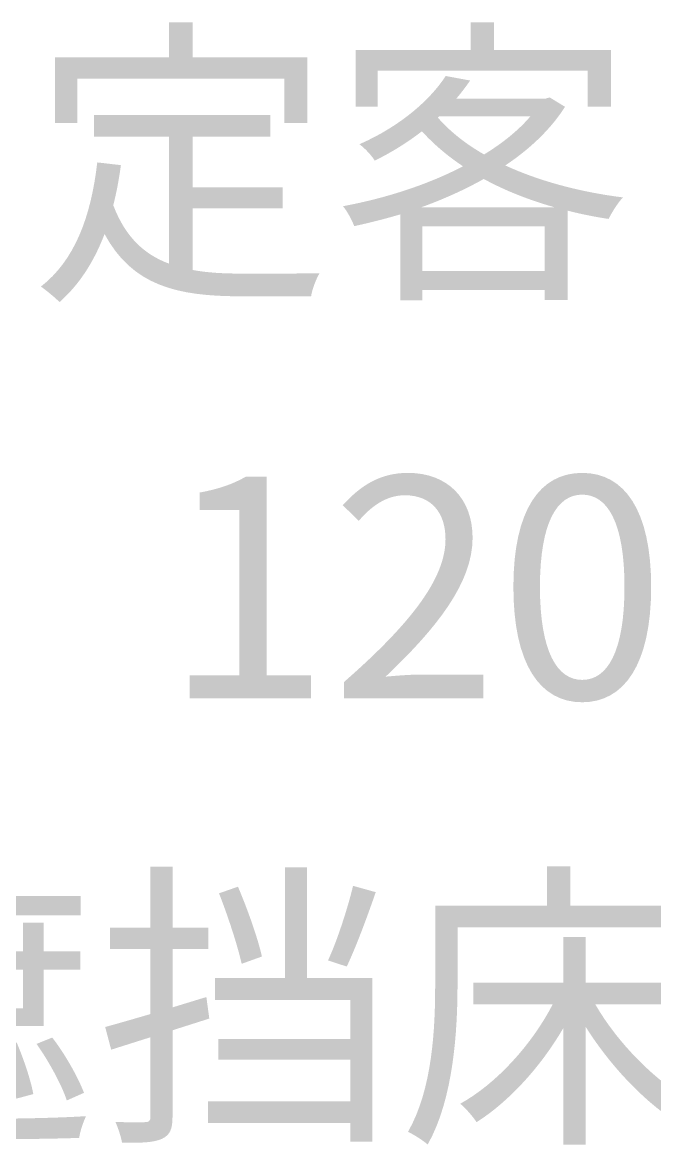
# Model space of a CAD drawing. Header units: millimetres. Extents: x -4600 to 229000, y -4300 to 19460.
# Drawn here: x 61153 to 61753, y 13772 to 14836 of the extents above; entities that cross this region are included whole.
import ezdxf

# ---------------------------------------------------------------- set-up
doc = ezdxf.new("R2010")
doc.units = ezdxf.units.MM
doc.header["$LTSCALE"] = 100
doc.layers.add('A-NOTE', color=7, linetype='Continuous', lineweight=18)

# ---------------------------------------------------------------- blocks, each defined once
blk = doc.blocks.new('A02_SHEET')
at = {"layer": 'A-NOTE'}
for points in [[(21184.1, 14802.7), (21184.1, 14740.3), (21205.3, 14740.3), (21205.3, 14782.4), (21401.6, 14782.4), (21401.6, 14740.3), (21423.6, 14740.3), (21423.6, 14802.7), (21314.8, 14802.7), (21314.8, 14835.7), (21292.1, 14835.7), (21292.1, 14802.7), (21184.1, 14802.7)], [(21469.2, 14809.6), (21469.2, 14755.7), (21490.1, 14755.7), (21490.1, 14790.1), (21689.5, 14790.1), (21689.5, 14755.7), (21711.6, 14755.7), (21711.6, 14809.6), (21600.7, 14809.6), (21600.7, 14835.7), (21578.6, 14835.7), (21578.6, 14809.6), (21469.2, 14809.6)]]:
    blk.add_hatch(color=256, dxfattribs=at).paths.add_polyline_path(points)
h = blk.add_hatch(color=256, dxfattribs=at)
edge = h.paths.add_edge_path()
edge.add_spline(control_points=[(21554.8, 14784.9), (21540.5, 14762.9), (21512.7, 14737.7), (21472.9, 14720.2)], knot_values=[0, 0, 0, 0, 1, 1, 1, 1], degree=3, periodic=0)
edge.add_spline(control_points=[(21472.9, 14720.2), (21477.8, 14716.8), (21484.4, 14709.6), (21487.5, 14704.7)], knot_values=[0, 0, 0, 0, 1, 1, 1, 1], degree=3, periodic=0)
edge.add_spline(control_points=[(21487.5, 14704.7), (21504.4, 14713), (21519.3, 14722.5), (21532.2, 14732.5)], knot_values=[0, 0, 0, 0, 1, 1, 1, 1], degree=3, periodic=0)
edge.add_spline(control_points=[(21532.2, 14732.5), (21543.4, 14720.2), (21556.6, 14709), (21571.2, 14699.3)], knot_values=[0, 0, 0, 0, 1, 1, 1, 1], degree=3, periodic=0)
edge.add_spline(control_points=[(21571.2, 14699.3), (21536.5, 14681.2), (21495.8, 14668.6), (21457.4, 14661.5)], knot_values=[0, 0, 0, 0, 1, 1, 1, 1], degree=3, periodic=0)
edge.add_spline(control_points=[(21457.4, 14661.5), (21461.2, 14656.9), (21466, 14648), (21468, 14642.6)], knot_values=[0, 0, 0, 0, 1, 1, 1, 1], degree=3, periodic=0)
edge.add_spline(control_points=[(21468, 14642.6), (21482.4, 14645.7), (21497, 14649.4), (21511.6, 14653.7)], knot_values=[0, 0, 0, 0, 1, 1, 1, 1], degree=3, periodic=0)
edge.add_line((21511.6, 14653.7), (21511.6, 14572.4))
edge.add_line((21511.6, 14572.4), (21532.5, 14572.4))
edge.add_line((21532.5, 14572.4), (21532.5, 14582.1))
edge.add_line((21532.5, 14582.1), (21648.8, 14582.1))
edge.add_line((21648.8, 14582.1), (21648.8, 14572.7))
edge.add_line((21648.8, 14572.7), (21670.6, 14572.7))
edge.add_line((21670.6, 14572.7), (21670.6, 14657.2))
edge.add_spline(control_points=[(21670.6, 14657.2), (21683.2, 14654), (21696.1, 14651.4), (21709.3, 14649.4)], knot_values=[0, 0, 0, 0, 1, 1, 1, 1], degree=3, periodic=0)
edge.add_spline(control_points=[(21709.3, 14649.4), (21712.4, 14655.5), (21718.1, 14664.9), (21723, 14669.8)], knot_values=[0, 0, 0, 0, 1, 1, 1, 1], degree=3, periodic=0)
edge.add_spline(control_points=[(21723, 14669.8), (21682.3, 14674.9), (21643.7, 14685.2), (21611.3, 14700.1)], knot_values=[0, 0, 0, 0, 1, 1, 1, 1], degree=3, periodic=0)
edge.add_spline(control_points=[(21611.3, 14700.1), (21634.5, 14715.6), (21654.3, 14734.2), (21668, 14755.7)], knot_values=[0, 0, 0, 0, 1, 1, 1, 1], degree=3, periodic=0)
edge.add_line((21668, 14755.7), (21653.4, 14764.6))
edge.add_line((21653.4, 14764.6), (21649.7, 14763.5))
edge.add_line((21649.7, 14763.5), (21564.9, 14763.5))
edge.add_spline(control_points=[(21564.9, 14763.5), (21569.7, 14769.2), (21574, 14774.9), (21578, 14780.6)], knot_values=[0, 0, 0, 0, 1, 1, 1, 1], degree=3, periodic=0)
edge.add_line((21578, 14780.6), (21554.8, 14784.9))
h.paths.add_polyline_path([(21532.5, 14600.2), (21532.5, 14642.3), (21648.8, 14642.3), (21648.8, 14600.2), (21532.5, 14600.2)], flags=0)
edge = h.paths.add_edge_path(flags=0)
edge.add_spline(control_points=[(21590.9, 14687.3), (21611.3, 14676.1), (21634.2, 14667.2), (21658.6, 14660.3)], knot_values=[0, 0, 0, 0, 1, 1, 1, 1], degree=3, periodic=0)
edge.add_line((21658.6, 14660.3), (21531.1, 14660.3))
edge.add_spline(control_points=[(21531.1, 14660.3), (21552, 14667.8), (21572, 14676.7), (21590.9, 14687.3)], knot_values=[0, 0, 0, 0, 1, 1, 1, 1], degree=3, periodic=0)
edge = h.paths.add_edge_path(flags=0)
edge.add_line((21548.5, 14746.6), (21635.1, 14746.6))
edge.add_spline(control_points=[(21635.1, 14746.6), (21623.6, 14733.1), (21608.4, 14721.1), (21591.2, 14710.5)], knot_values=[0, 0, 0, 0, 1, 1, 1, 1], degree=3, periodic=0)
edge.add_spline(control_points=[(21591.2, 14710.5), (21573.8, 14720.5), (21558.9, 14732.2), (21547.4, 14745.4)], knot_values=[0, 0, 0, 0, 1, 1, 1, 1], degree=3, periodic=0)
edge.add_line((21547.4, 14745.4), (21548.5, 14746.6))
h = blk.add_hatch(color=256, dxfattribs=at)
edge = h.paths.add_edge_path()
edge.add_spline(control_points=[(21224.2, 14703), (21218.2, 14650.9), (21202.5, 14609.9), (21170.7, 14585.3)], knot_values=[0, 0, 0, 0, 1, 1, 1, 1], degree=3, periodic=0)
edge.add_spline(control_points=[(21170.7, 14585.3), (21175.8, 14581.8), (21184.7, 14574.4), (21188.4, 14570.6)], knot_values=[0, 0, 0, 0, 1, 1, 1, 1], degree=3, periodic=0)
edge.add_spline(control_points=[(21188.4, 14570.6), (21207, 14587), (21221.1, 14608.8), (21231.1, 14635.1)], knot_values=[0, 0, 0, 0, 1, 1, 1, 1], degree=3, periodic=0)
edge.add_spline(control_points=[(21231.1, 14635.1), (21257.5, 14586.1), (21300.2, 14576.1), (21360, 14576.1)], knot_values=[0, 0, 0, 0, 1, 1, 1, 1], degree=3, periodic=0)
edge.add_line((21360, 14576.1), (21427.1, 14576.1))
edge.add_spline(control_points=[(21427.1, 14576.1), (21427.9, 14582.4), (21431.9, 14592.7), (21435.1, 14597.9)], knot_values=[0, 0, 0, 0, 1, 1, 1, 1], degree=3, periodic=0)
edge.add_spline(control_points=[(21435.1, 14597.9), (21421.1, 14597.6), (21371.8, 14597.6), (21361.2, 14597.6), (21344.6, 14597.6), (21328.8, 14598.4), (21314.8, 14601)], knot_values=[0, 0, 0, 0, 1, 1, 1, 2, 2, 2, 2], degree=3, periodic=0)
edge.add_line((21314.8, 14601), (21314.8, 14659.5))
edge.add_line((21314.8, 14659.5), (21400.1, 14659.5))
edge.add_line((21400.1, 14659.5), (21400.1, 14679.5))
edge.add_line((21400.1, 14679.5), (21314.8, 14679.5))
edge.add_line((21314.8, 14679.5), (21314.8, 14727.4))
edge.add_line((21314.8, 14727.4), (21388.4, 14727.4))
edge.add_line((21388.4, 14727.4), (21388.4, 14748))
edge.add_line((21388.4, 14748), (21221.1, 14748))
edge.add_line((21221.1, 14748), (21221.1, 14727.4))
edge.add_line((21221.1, 14727.4), (21292.4, 14727.4))
edge.add_line((21292.4, 14727.4), (21292.4, 14607))
edge.add_spline(control_points=[(21292.4, 14607), (21268.9, 14615.6), (21250.9, 14632.2), (21239.4, 14662.3)], knot_values=[0, 0, 0, 0, 1, 1, 1, 1], degree=3, periodic=0)
edge.add_spline(control_points=[(21239.4, 14662.3), (21242.3, 14674.1), (21244.9, 14687), (21246.6, 14700.4)], knot_values=[0, 0, 0, 0, 1, 1, 1, 1], degree=3, periodic=0)
edge.add_line((21246.6, 14700.4), (21224.2, 14703))
h = blk.add_hatch(color=256, dxfattribs=at)
edge = h.paths.add_edge_path()
edge.add_line((21311.9, 14195), (21427.1, 14195))
edge.add_line((21427.1, 14195), (21427.1, 14216.8))
edge.add_line((21427.1, 14216.8), (21385, 14216.8))
edge.add_line((21385, 14216.8), (21385, 14405))
edge.add_line((21385, 14405), (21364.9, 14405))
edge.add_spline(control_points=[(21364.9, 14405), (21353.4, 14398.4), (21340, 14393.5), (21321.4, 14390.1)], knot_values=[0, 0, 0, 0, 1, 1, 1, 1], degree=3, periodic=0)
edge.add_line((21321.4, 14390.1), (21321.4, 14373.5))
edge.add_line((21321.4, 14373.5), (21358.9, 14373.5))
edge.add_line((21358.9, 14373.5), (21358.9, 14216.8))
edge.add_line((21358.9, 14216.8), (21311.9, 14216.8))
edge.add_line((21311.9, 14216.8), (21311.9, 14195))
h = blk.add_hatch(color=256, dxfattribs=at)
edge = h.paths.add_edge_path()
edge.add_line((21458.3, 14195), (21590.4, 14195))
edge.add_line((21590.4, 14195), (21590.4, 14217.6))
edge.add_line((21590.4, 14217.6), (21532.2, 14217.6))
edge.add_spline(control_points=[(21532.2, 14217.6), (21521.6, 14217.6), (21508.7, 14216.5), (21497.8, 14215.6)], knot_values=[0, 0, 0, 0, 1, 1, 1, 1], degree=3, periodic=0)
edge.add_spline(control_points=[(21497.8, 14215.6), (21547.1, 14262.3), (21580.3, 14305), (21580.3, 14347.1), (21580.3, 14384.4), (21556.6, 14408.7), (21519, 14408.7), (21492.4, 14408.7), (21474.1, 14396.7), (21457.1, 14378.1)], knot_values=[0, 0, 0, 0, 1, 1, 1, 2, 2, 2, 3, 3, 3, 3], degree=3, periodic=0)
edge.add_line((21457.1, 14378.1), (21472.3, 14363.2))
edge.add_spline(control_points=[(21472.3, 14363.2), (21484.1, 14377.2), (21498.7, 14387.5), (21515.9, 14387.5), (21542, 14387.5), (21554.6, 14370), (21554.6, 14346), (21554.6, 14309.9), (21524.2, 14268.1), (21458.3, 14210.5)], knot_values=[0, 0, 0, 0, 1, 1, 1, 2, 2, 2, 3, 3, 3, 3], degree=3, periodic=0)
edge.add_line((21458.3, 14210.5), (21458.3, 14195))
h = blk.add_hatch(color=256, dxfattribs=at)
edge = h.paths.add_edge_path()
edge.add_spline(control_points=[(21684.3, 14191.3), (21724.2, 14191.3), (21749.7, 14227.4), (21749.7, 14300.7), (21749.7, 14373.5), (21724.2, 14408.7), (21684.3, 14408.7), (21644.2, 14408.7), (21619, 14373.5), (21619, 14300.7), (21619, 14227.4), (21644.2, 14191.3), (21684.3, 14191.3)], knot_values=[0, 0, 0, 0, 1, 1, 1, 2, 2, 2, 3, 3, 3, 4, 4, 4, 4], degree=3, periodic=0)
edge = h.paths.add_edge_path(flags=0)
edge.add_spline(control_points=[(21684.3, 14212.5), (21660.6, 14212.5), (21644.2, 14239.1), (21644.2, 14300.7), (21644.2, 14362), (21660.6, 14388.1), (21684.3, 14388.1), (21708.1, 14388.1), (21724.4, 14362), (21724.4, 14300.7), (21724.4, 14239.1), (21708.1, 14212.5), (21684.3, 14212.5)], knot_values=[0, 0, 0, 0, 1, 1, 1, 2, 2, 2, 3, 3, 3, 4, 4, 4, 4], degree=3, periodic=0)
h = blk.add_hatch(color=256, dxfattribs=at)
edge = h.paths.add_edge_path()
edge.add_line((21088.7, 13982.4), (21088.7, 13955.2))
edge.add_line((21088.7, 13955.2), (21054.9, 13955.2))
edge.add_line((21054.9, 13955.2), (21054.9, 13989.5))
edge.add_line((21054.9, 13989.5), (21208.5, 13989.5))
edge.add_line((21208.5, 13989.5), (21208.5, 14007.6))
edge.add_line((21208.5, 14007.6), (21129.7, 14007.6))
edge.add_line((21129.7, 14007.6), (21129.7, 14035.7))
edge.add_line((21129.7, 14035.7), (21108.8, 14035.7))
edge.add_line((21108.8, 14035.7), (21108.8, 14007.6))
edge.add_line((21108.8, 14007.6), (21035.1, 14007.6))
edge.add_line((21035.1, 14007.6), (21035.1, 13946))
edge.add_spline(control_points=[(21035.1, 13946), (21035.1, 13912.7), (21032.6, 13867.8), (21009.4, 13835.4)], knot_values=[0, 0, 0, 0, 1, 1, 1, 1], degree=3, periodic=0)
edge.add_spline(control_points=[(21009.4, 13835.4), (21013.9, 13833.4), (21022.3, 13827.4), (21025.7, 13823.9)], knot_values=[0, 0, 0, 0, 1, 1, 1, 1], degree=3, periodic=0)
edge.add_spline(control_points=[(21025.7, 13823.9), (21050.9, 13858.6), (21054.9, 13909.3), (21054.9, 13945.7)], knot_values=[0, 0, 0, 0, 1, 1, 1, 1], degree=3, periodic=0)
edge.add_line((21054.9, 13945.7), (21054.9, 13937.7))
edge.add_line((21054.9, 13937.7), (21088.7, 13937.7))
edge.add_line((21088.7, 13937.7), (21088.7, 13884.4))
edge.add_line((21088.7, 13884.4), (21173.5, 13884.4))
edge.add_line((21173.5, 13884.4), (21173.5, 13937.7))
edge.add_line((21173.5, 13937.7), (21208.2, 13937.7))
edge.add_line((21208.2, 13937.7), (21208.2, 13955.2))
edge.add_line((21208.2, 13955.2), (21173.5, 13955.2))
edge.add_line((21173.5, 13955.2), (21173.5, 13982.4))
edge.add_line((21173.5, 13982.4), (21153.8, 13982.4))
edge.add_line((21153.8, 13982.4), (21153.8, 13955.2))
edge.add_line((21153.8, 13955.2), (21107.9, 13955.2))
edge.add_line((21107.9, 13955.2), (21107.9, 13982.4))
edge.add_line((21107.9, 13982.4), (21088.7, 13982.4))
edge = h.paths.add_edge_path(flags=0)
edge.add_line((21005.6, 13922.5), (20950.1, 13922.5))
edge.add_line((20950.1, 13922.5), (20950.1, 13902.4))
edge.add_line((20950.1, 13902.4), (20985.3, 13902.4))
edge.add_line((20985.3, 13902.4), (20985.3, 13827.7))
edge.add_spline(control_points=[(20985.3, 13827.7), (20972.7, 13815.9), (20958.6, 13803.6), (20946.9, 13795)], knot_values=[0, 0, 0, 0, 1, 1, 1, 1], degree=3, periodic=0)
edge.add_line((20946.9, 13795), (20958.1, 13774.4))
edge.add_spline(control_points=[(20958.1, 13774.4), (20971.8, 13787.3), (20984.7, 13799.6), (20997, 13812.2)], knot_values=[0, 0, 0, 0, 1, 1, 1, 1], degree=3, periodic=0)
edge.add_spline(control_points=[(20997, 13812.2), (21014.8, 13789.3), (21041.2, 13779.2), (21079.3, 13777.8), (21111.6, 13776.7), (21174.4, 13777.2), (21207, 13778.4)], knot_values=[0, 0, 0, 0, 1, 1, 1, 2, 2, 2, 2], degree=3, periodic=0)
edge.add_spline(control_points=[(21207, 13778.4), (21207.9, 13784.7), (21211.1, 13794.1), (21213.6, 13799)], knot_values=[0, 0, 0, 0, 1, 1, 1, 1], degree=3, periodic=0)
edge.add_spline(control_points=[(21213.6, 13799), (21178.7, 13796.7), (21111.1, 13795.9), (21078.7, 13797), (21044.9, 13798.4), (21019.4, 13808.2), (21005.6, 13829.7)], knot_values=[0, 0, 0, 0, 1, 1, 1, 2, 2, 2, 2], degree=3, periodic=0)
edge.add_line((21005.6, 13829.7), (21005.6, 13922.5))
edge = h.paths.add_edge_path(flags=0)
edge.add_spline(control_points=[(21166.6, 13867.5), (21178.1, 13851.2), (21190.4, 13828.8), (21195.3, 13813.9)], knot_values=[0, 0, 0, 0, 1, 1, 1, 1], degree=3, periodic=0)
edge.add_line((21195.3, 13813.9), (21211.6, 13821.1))
edge.add_spline(control_points=[(21211.6, 13821.1), (21206.2, 13835.4), (21193.9, 13857.5), (21181.5, 13873.5)], knot_values=[0, 0, 0, 0, 1, 1, 1, 1], degree=3, periodic=0)
edge.add_line((21181.5, 13873.5), (21166.6, 13867.5))
edge = h.paths.add_edge_path(flags=0)
edge.add_spline(control_points=[(21072.1, 13871.2), (21067.8, 13852.6), (21058.3, 13832.8), (21044, 13821.9)], knot_values=[0, 0, 0, 0, 1, 1, 1, 1], degree=3, periodic=0)
edge.add_line((21044, 13821.9), (21058.6, 13812.5))
edge.add_spline(control_points=[(21058.6, 13812.5), (21074.4, 13824.8), (21082.7, 13846.3), (21087.9, 13865.8)], knot_values=[0, 0, 0, 0, 1, 1, 1, 1], degree=3, periodic=0)
edge.add_line((21087.9, 13865.8), (21072.1, 13871.2))
h.paths.add_polyline_path([(21153.8, 13937.7), (21153.8, 13901.3), (21107.9, 13901.3), (21107.9, 13937.7), (21153.8, 13937.7)], flags=0)
edge = h.paths.add_edge_path(flags=0)
edge.add_spline(control_points=[(21132.3, 13865.2), (21138.6, 13849.4), (21145.2, 13829.1), (21147.4, 13815.6)], knot_values=[0, 0, 0, 0, 1, 1, 1, 1], degree=3, periodic=0)
edge.add_line((21147.4, 13815.6), (21163.5, 13819.9))
edge.add_spline(control_points=[(21163.5, 13819.9), (21161.2, 13833.1), (21154.3, 13853.4), (21147.7, 13868.9)], knot_values=[0, 0, 0, 0, 1, 1, 1, 1], degree=3, periodic=0)
edge.add_line((21147.7, 13868.9), (21132.3, 13865.2))
edge = h.paths.add_edge_path(flags=0)
edge.add_spline(control_points=[(21099.9, 13866.3), (21102.5, 13850.3), (21104.2, 13829.7), (21103.6, 13816.2)], knot_values=[0, 0, 0, 0, 1, 1, 1, 1], degree=3, periodic=0)
edge.add_line((21103.6, 13816.2), (21120.5, 13817.3))
edge.add_spline(control_points=[(21120.5, 13817.3), (21120.8, 13830.8), (21118.8, 13851.4), (21115.6, 13867.5)], knot_values=[0, 0, 0, 0, 1, 1, 1, 1], degree=3, periodic=0)
edge.add_line((21115.6, 13867.5), (21099.9, 13866.3))
h = blk.add_hatch(color=256, dxfattribs=at)
edge = h.paths.add_edge_path()
edge.add_line((21274.7, 14035.4), (21274.7, 13977.8))
edge.add_line((21274.7, 13977.8), (21236.3, 13977.8))
edge.add_line((21236.3, 13977.8), (21236.3, 13957.4))
edge.add_line((21236.3, 13957.4), (21274.7, 13957.4))
edge.add_line((21274.7, 13957.4), (21274.7, 13895.8))
edge.add_spline(control_points=[(21274.7, 13895.8), (21258.3, 13891), (21243.4, 13886.7), (21231.7, 13883.5)], knot_values=[0, 0, 0, 0, 1, 1, 1, 1], degree=3, periodic=0)
edge.add_line((21231.7, 13883.5), (21237.4, 13862))
edge.add_line((21237.4, 13862), (21274.7, 13873.8))
edge.add_line((21274.7, 13873.8), (21274.7, 13798.7))
edge.add_spline(control_points=[(21274.7, 13798.7), (21274.7, 13794.4), (21273.2, 13793.3), (21269.2, 13793.3)], knot_values=[0, 0, 0, 0, 1, 1, 1, 1], degree=3, periodic=0)
edge.add_spline(control_points=[(21269.2, 13793.3), (21265.8, 13793), (21254, 13793), (21241.4, 13793.6)], knot_values=[0, 0, 0, 0, 1, 1, 1, 1], degree=3, periodic=0)
edge.add_spline(control_points=[(21241.4, 13793.6), (21244, 13787.8), (21246.9, 13779), (21247.7, 13773.8)], knot_values=[0, 0, 0, 0, 1, 1, 1, 1], degree=3, periodic=0)
edge.add_spline(control_points=[(21247.7, 13773.8), (21266.6, 13773.5), (21278.1, 13774.1), (21285.5, 13777.5), (21293, 13781), (21295.6, 13786.4), (21295.6, 13798.4)], knot_values=[0, 0, 0, 0, 1, 1, 1, 2, 2, 2, 2], degree=3, periodic=0)
edge.add_line((21295.6, 13798.4), (21295.6, 13880.4))
edge.add_line((21295.6, 13880.4), (21330.5, 13891.5))
edge.add_line((21330.5, 13891.5), (21327.7, 13911.9))
edge.add_line((21327.7, 13911.9), (21295.6, 13902.1))
edge.add_line((21295.6, 13902.1), (21295.6, 13957.4))
edge.add_line((21295.6, 13957.4), (21329.7, 13957.4))
edge.add_line((21329.7, 13957.4), (21329.7, 13977.8))
edge.add_line((21329.7, 13977.8), (21295.6, 13977.8))
edge.add_line((21295.6, 13977.8), (21295.6, 14035.4))
edge.add_line((21295.6, 14035.4), (21274.7, 14035.4))
h = blk.add_hatch(color=256, dxfattribs=at)
h.paths.add_polyline_path([(21329.4, 13813), (21329.4, 13792.4), (21464.3, 13792.4), (21464.3, 13774.7), (21485.2, 13774.7), (21485.2, 13929.9), (21423.3, 13929.9), (21423.3, 14034.8), (21402.4, 14034.8), (21402.4, 13929.9), (21336, 13929.9), (21336, 13909), (21464.3, 13909), (21464.3, 13872.1), (21339.1, 13872.1), (21339.1, 13852.6), (21464.3, 13852.6), (21464.3, 13813), (21329.4, 13813)])
edge = h.paths.add_edge_path(flags=0)
edge.add_spline(control_points=[(21466.9, 14017.3), (21461.7, 13995.8), (21451.7, 13964.9), (21443.1, 13946.6)], knot_values=[0, 0, 0, 0, 1, 1, 1, 1], degree=3, periodic=0)
edge.add_line((21443.1, 13946.6), (21460.9, 13940.8))
edge.add_spline(control_points=[(21460.9, 13940.8), (21469.5, 13958.9), (21480.1, 13987.2), (21488.4, 14011.3)], knot_values=[0, 0, 0, 0, 1, 1, 1, 1], degree=3, periodic=0)
edge.add_line((21488.4, 14011.3), (21466.9, 14017.3))
edge = h.paths.add_edge_path(flags=0)
edge.add_spline(control_points=[(21339.7, 14010.2), (21348, 13989.2), (21357.2, 13961.2), (21361.2, 13943.4)], knot_values=[0, 0, 0, 0, 1, 1, 1, 1], degree=3, periodic=0)
edge.add_line((21361.2, 13943.4), (21380.4, 13950.3))
edge.add_spline(control_points=[(21380.4, 13950.3), (21376.4, 13968.3), (21366.6, 13995.5), (21357.7, 14016.5)], knot_values=[0, 0, 0, 0, 1, 1, 1, 1], degree=3, periodic=0)
edge.add_line((21357.7, 14016.5), (21339.7, 14010.2))
h = blk.add_hatch(color=256, dxfattribs=at)
edge = h.paths.add_edge_path()
edge.add_line((21544.8, 13998.4), (21544.8, 13924.2))
edge.add_spline(control_points=[(21544.8, 13924.2), (21544.8, 13883.2), (21542.5, 13825.1), (21519, 13784.1)], knot_values=[0, 0, 0, 0, 1, 1, 1, 1], degree=3, periodic=0)
edge.add_spline(control_points=[(21519, 13784.1), (21524.2, 13781.8), (21533.6, 13775.8), (21537.7, 13772.1)], knot_values=[0, 0, 0, 0, 1, 1, 1, 1], degree=3, periodic=0)
edge.add_spline(control_points=[(21537.7, 13772.1), (21562.3, 13815.6), (21566, 13880.4), (21566, 13924.2)], knot_values=[0, 0, 0, 0, 1, 1, 1, 1], degree=3, periodic=0)
edge.add_line((21566, 13924.2), (21566, 13978.1))
edge.add_line((21566, 13978.1), (21782.9, 13978.1))
edge.add_line((21782.9, 13978.1), (21782.9, 13998.4))
edge.add_line((21782.9, 13998.4), (21672.9, 13998.4))
edge.add_line((21672.9, 13998.4), (21672.9, 14035.7))
edge.add_line((21672.9, 14035.7), (21650.8, 14035.7))
edge.add_line((21650.8, 14035.7), (21650.8, 13998.4))
edge.add_line((21650.8, 13998.4), (21544.8, 13998.4))
edge = h.paths.add_edge_path(flags=0)
edge.add_line((21666.3, 13968.9), (21666.3, 13925.4))
edge.add_line((21666.3, 13925.4), (21580.9, 13925.4))
edge.add_line((21580.9, 13925.4), (21580.9, 13905))
edge.add_line((21580.9, 13905), (21656.3, 13905))
edge.add_spline(control_points=[(21656.3, 13905), (21636.5, 13866.6), (21602.4, 13829.4), (21568.6, 13810.8)], knot_values=[0, 0, 0, 0, 1, 1, 1, 1], degree=3, periodic=0)
edge.add_spline(control_points=[(21568.6, 13810.8), (21573.5, 13806.7), (21580.6, 13798.7), (21584.1, 13793.3)], knot_values=[0, 0, 0, 0, 1, 1, 1, 1], degree=3, periodic=0)
edge.add_spline(control_points=[(21584.1, 13793.3), (21614.4, 13812.5), (21644.8, 13845.4), (21666.3, 13882.4)], knot_values=[0, 0, 0, 0, 1, 1, 1, 1], degree=3, periodic=0)
edge.add_line((21666.3, 13882.4), (21666.3, 13772.1))
edge.add_line((21666.3, 13772.1), (21687.5, 13772.1))
edge.add_line((21687.5, 13772.1), (21687.5, 13883.8))
edge.add_spline(control_points=[(21687.5, 13883.8), (21710.1, 13847.7), (21741.9, 13814.2), (21771.4, 13795)], knot_values=[0, 0, 0, 0, 1, 1, 1, 1], degree=3, periodic=0)
edge.add_spline(control_points=[(21771.4, 13795), (21775.2, 13801), (21782.6, 13808.8), (21787.8, 13813)], knot_values=[0, 0, 0, 0, 1, 1, 1, 1], degree=3, periodic=0)
edge.add_spline(control_points=[(21787.8, 13813), (21754.2, 13831.7), (21717.9, 13868.1), (21696.7, 13905)], knot_values=[0, 0, 0, 0, 1, 1, 1, 1], degree=3, periodic=0)
edge.add_line((21696.7, 13905), (21782, 13905))
edge.add_line((21782, 13905), (21782, 13925.4))
edge.add_line((21782, 13925.4), (21687.5, 13925.4))
edge.add_line((21687.5, 13925.4), (21687.5, 13968.9))
edge.add_line((21687.5, 13968.9), (21666.3, 13968.9))

msp = doc.modelspace()

# ---------------------------------------------------------------- block references
msp.add_blockref('A02_SHEET', (40000, 0))

doc.saveas('drawing.dxf')
